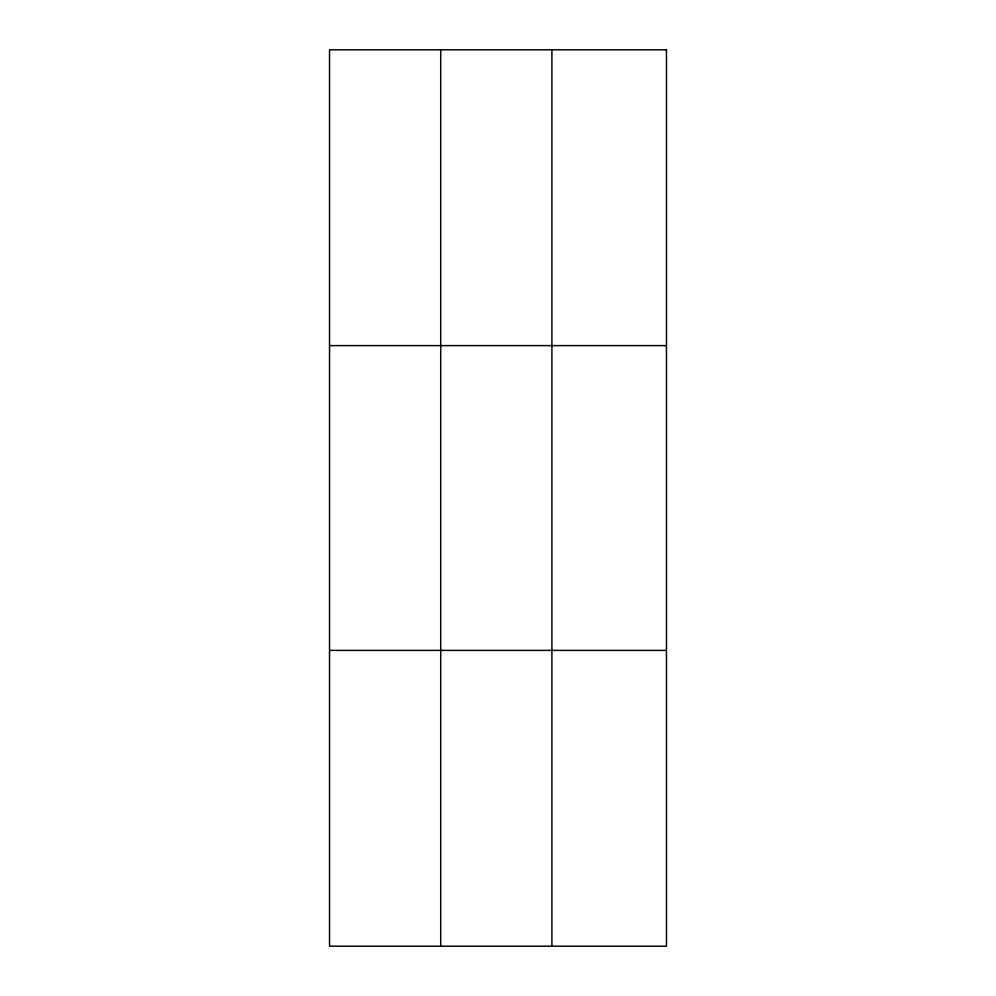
<?xml version="1.0" encoding="UTF-8"?>
<svg xmlns="http://www.w3.org/2000/svg" width="996" height="996" viewBox="0 0 996 996"><rect width="100%" height="100%" fill="white"/><g stroke="black" fill="none" stroke-linecap="round" stroke-linejoin="round"><path stroke-width="1.49" d="M440.718 49.8L440.718 946.2M551.909 49.8L551.909 946.2M329.539 345.612L666.461 345.612M329.539 650.388L666.461 650.388M666.461 49.8L666.461 946.2L329.539 946.2L329.539 49.8L666.461 49.8"/></g></svg>
